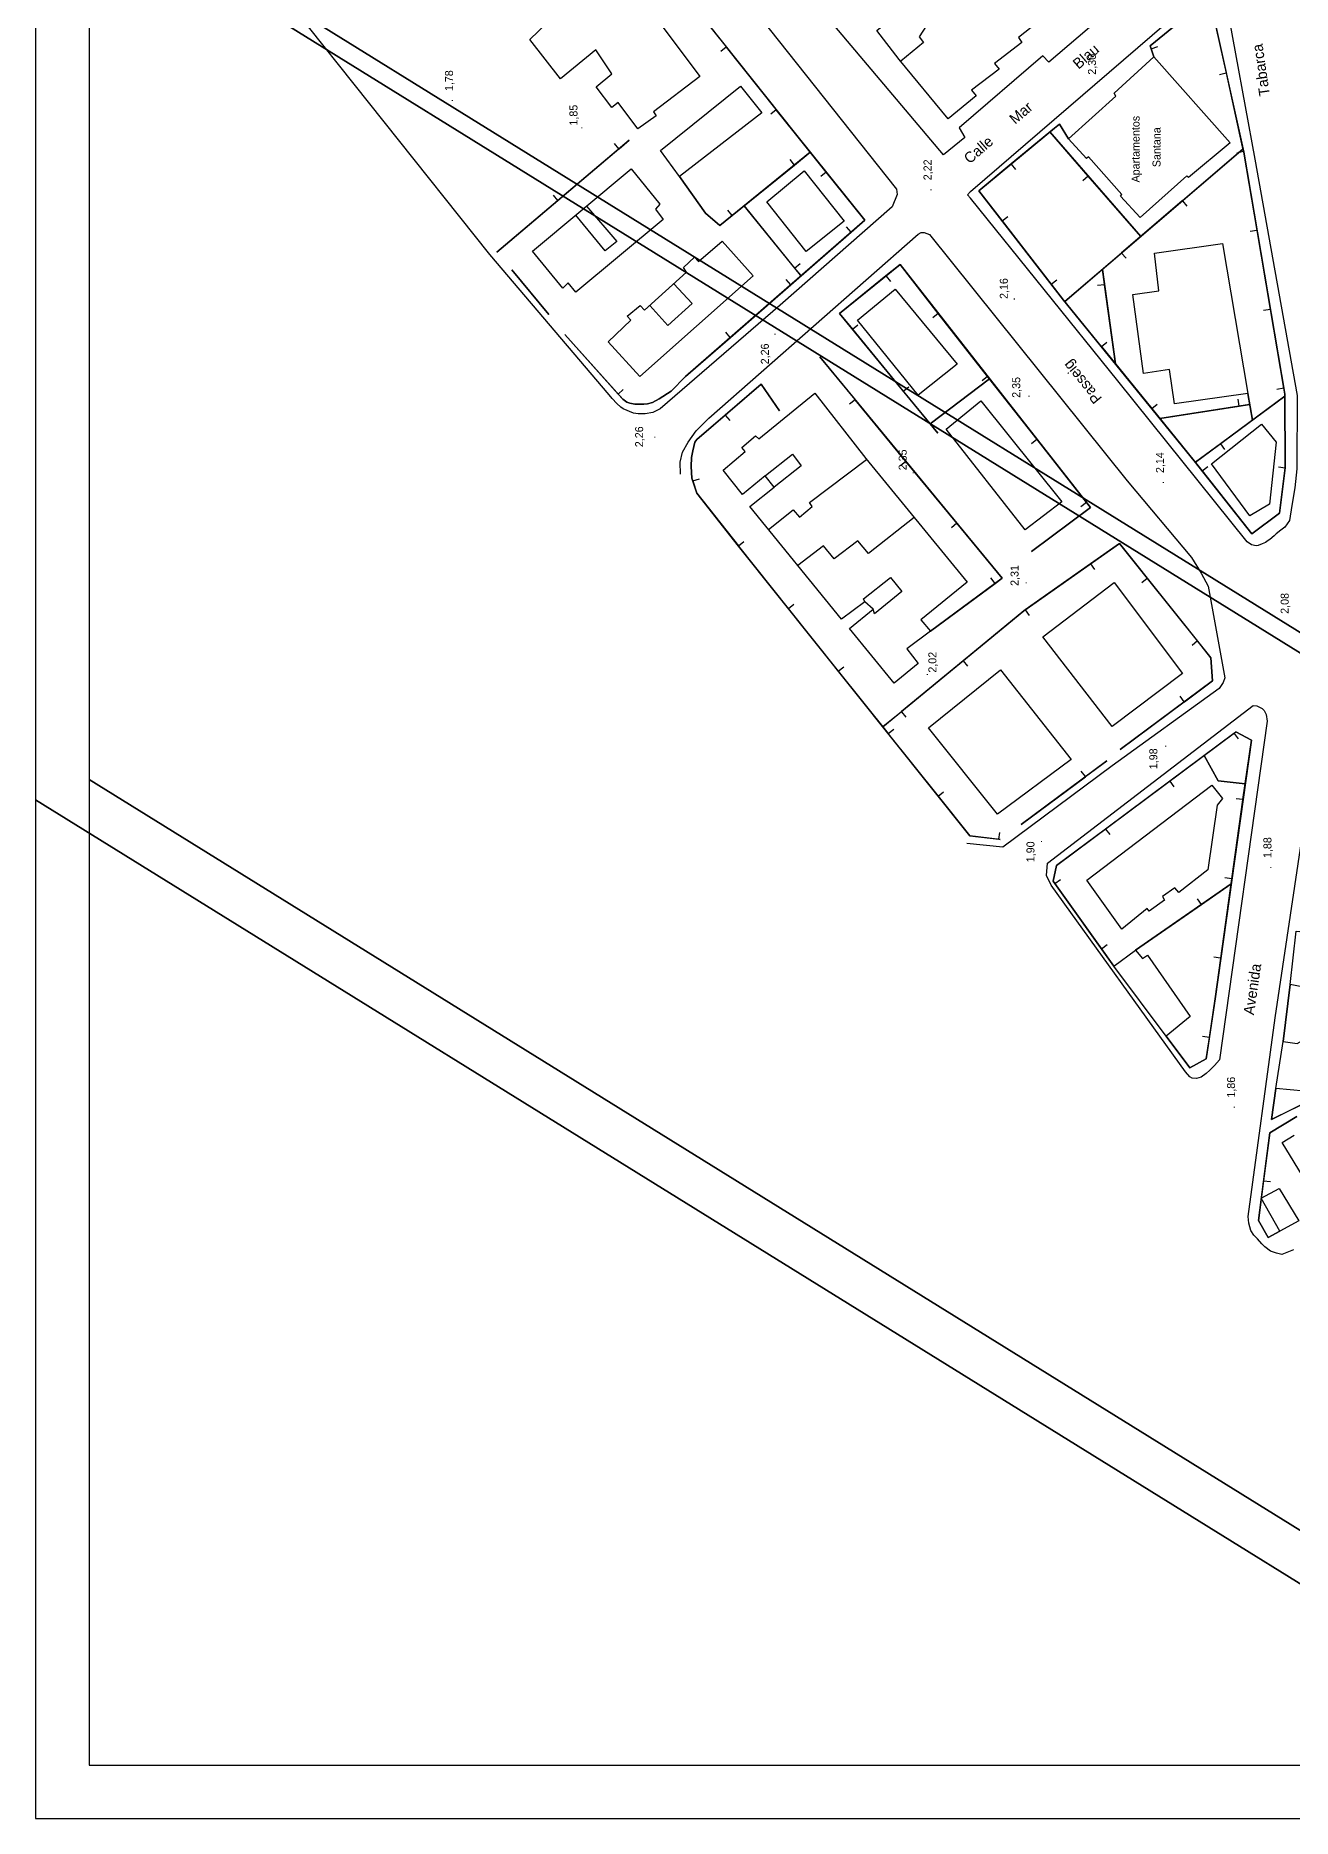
# Model space of a CAD drawing. Extents: x 748454 to 749044, y 4316681 to 4317708.
# Drawn here: x 748454.5 to 748690, y 4316681 to 4317015.2 of the extents above; entities that cross this region are included whole.
import ezdxf

# ---------------------------------------------------------------- set-up
doc = ezdxf.new("R2010")
doc.units = 0
doc.layers.get('0').update_dxf_attribs({"linetype": 'CONTINUOUS'})
for name, color, linetype in [('1', 7, 'CONTINUOUS'), ('11', 7, 'CONTINUOUS'), ('3', 7, 'CONTINUOUS'), ('48', 7, 'CONTINUOUS'), ('50', 7, 'CONTINUOUS'), ('PATTERN_CLASS', 7, 'CONTINUOUS')]:
    doc.layers.add(name, color=color, linetype=linetype)

msp = doc.modelspace()

# ---------------------------------------------------------------- linework, layer by layer
at = {"layer": '1', "color": 0, "linetype": 'CONTINUOUS'}
for p, q in [((748583.95, 4317013.09), (748574.62, 4317024.83)), ((748583.94, 4317013.08), (748582.92, 4317012.27)), ((748593.28, 4317001.34), (748583.95, 4317013.08)), ((748663.56, 4317012.76), (748664.08, 4317011.24)), ((748663.58, 4317012.76), (748664.81, 4317013.18)), ((748677.66, 4317008.15), (748676.39, 4317007.87)), ((748593.27, 4317001.33), (748592.26, 4317000.52)), ((748552.38, 4316984.31), (748563.83, 4316994)), ((748563.83, 4316994.02), (748562.99, 4316995.01)), ((748563.84, 4316994.01), (748565.73, 4316995.61)), ((748651.78, 4316988.88), (748644.58, 4316997.15)), ((748680.8, 4316994.01), (748669.42, 4316984.24)), ((748585.07, 4316981.5), (748596.72, 4316990.95)), ((748596.72, 4316990.96), (748595.9, 4316991.97)), ((748596.73, 4316990.95), (748599.67, 4316993.34)), ((748637.33, 4316991.14), (748638.16, 4316990.14)), ((748680.9, 4316993.49), (748679.63, 4316993.21)), ((748602.65, 4316989.62), (748601.64, 4316988.8)), ((748651.77, 4316988.88), (748650.79, 4316988.02)), ((748661.64, 4316977.57), (748651.79, 4316988.88)), ((748540.93, 4316974.61), (748552.38, 4316984.3)), ((748552.37, 4316984.32), (748551.53, 4316985.31)), ((748669.41, 4316984.24), (748658.03, 4316974.47)), ((748669.42, 4316984.23), (748670.27, 4316983.24)), ((748585.06, 4316981.51), (748584.24, 4316982.52)), ((748587.27, 4316983.28), (748596.74, 4316971.65)), ((748635.66, 4316980.5), (748636.69, 4316981.29)), ((748596.02, 4316968.49), (748607.32, 4316978.35)), ((748607.32, 4316978.36), (748606.47, 4316979.34)), ((748683.4, 4316978.7), (748682.12, 4316978.48)), ((748658.02, 4316974.46), (748647.39, 4316965.34)), ((748658.03, 4316974.45), (748658.88, 4316973.47)), ((748543.73, 4316971.31), (748550.69, 4316962.91)), ((748596.75, 4316971.65), (748597.76, 4316972.47)), ((748654.85, 4316968.53), (748654.45, 4316971.4)), ((748596.01, 4316968.5), (748595.15, 4316969.48)), ((748613.88, 4316970.15), (748614.69, 4316969.13)), ((748644.85, 4316968.63), (748645.88, 4316969.43)), ((748654.83, 4316968.52), (748653.54, 4316968.35)), ((748656.9, 4316953.66), (748654.85, 4316968.52)), ((748685.91, 4316963.9), (748684.62, 4316963.69)), ((748607.61, 4316960.19), (748608.62, 4316961.01)), ((748623.66, 4316963.12), (748622.64, 4316962.32)), ((748632.93, 4316951.32), (748623.68, 4316963.12)), ((748553.67, 4316959.21), (748563.66, 4316948.02)), ((748584.69, 4316958.64), (748583.84, 4316959.62)), ((748607.6, 4316960.18), (748617.11, 4316948.58)), ((748654.25, 4316956.94), (748655.26, 4316957.76)), ((748608.08, 4316946.97), (748601.45, 4316955.02)), ((748654.24, 4316956.93), (748663.7, 4316945.29)), ((748622.14, 4316942.43), (748633.27, 4316950.89)), ((748632.92, 4316951.31), (748631.89, 4316950.51)), ((748642.18, 4316939.51), (748632.93, 4316951.31)), ((748563.67, 4316948.02), (748564.64, 4316948.89)), ((748617.11, 4316948.57), (748623.58, 4316940.67)), ((748617.12, 4316948.58), (748618.13, 4316949.4)), ((748688.61, 4316947.6), (748676.55, 4316938.68)), ((748681.67, 4316948.11), (748682.56, 4316943.13)), ((748688.41, 4316949.11), (748687.13, 4316948.89)), ((748583.75, 4316944.07), (748584.6, 4316943.08)), ((748608.07, 4316946.96), (748607.06, 4316946.13)), ((748617.61, 4316935.38), (748608.08, 4316946.96)), ((748663.72, 4316945.29), (748664.73, 4316946.11)), ((748680.05, 4316945.77), (748679.85, 4316947.06)), ((748642.17, 4316939.5), (748641.15, 4316938.7)), ((748651.44, 4316927.69), (748642.19, 4316939.5)), ((748676.54, 4316938.68), (748671.88, 4316935.23)), ((748676.55, 4316938.67), (748677.32, 4316937.62)), ((748617.6, 4316935.37), (748616.6, 4316934.55)), ((748673.16, 4316933.63), (748674.18, 4316934.43)), ((748688.7, 4316934.12), (748687.41, 4316934.29)), ((748577.69, 4316931.73), (748578.93, 4316932.12)), ((748673.15, 4316933.62), (748682.43, 4316921.84)), ((748651.43, 4316927.69), (748650.41, 4316926.88)), ((748627.14, 4316923.79), (748626.14, 4316922.96)), ((748682.45, 4316921.84), (748683.47, 4316922.64)), ((748586.22, 4316919.55), (748587.24, 4316920.35)), ((748652.2, 4316916.19), (748639.94, 4316907.55)), ((748652.21, 4316916.17), (748652.96, 4316915.11)), ((748634.31, 4316912.51), (748633.53, 4316913.56)), ((748662.85, 4316913.43), (748661.84, 4316912.62)), ((748595.57, 4316907.81), (748604.93, 4316896.09)), ((748595.58, 4316907.82), (748596.6, 4316908.63)), ((748639.94, 4316907.54), (748640.69, 4316906.48)), ((748672.25, 4316901.73), (748671.23, 4316900.91)), ((748628.34, 4316898.02), (748616.77, 4316888.48)), ((748628.35, 4316898.01), (748629.18, 4316897.01)), ((748604.93, 4316896.08), (748614.29, 4316884.36)), ((748604.94, 4316896.09), (748605.96, 4316896.9)), ((748669.79, 4316890.31), (748669.01, 4316891.35)), ((748616.76, 4316888.47), (748613.29, 4316885.61)), ((748616.77, 4316888.46), (748617.6, 4316887.46)), ((748657.74, 4316881.36), (748669.79, 4316890.29)), ((748614.29, 4316884.35), (748623.65, 4316872.63)), ((748614.3, 4316884.36), (748615.32, 4316885.17)), ((748679.09, 4316884.41), (748667.07, 4316875.44)), ((748679.1, 4316884.4), (748679.88, 4316883.36)), ((748651.24, 4316876.3), (748650.46, 4316877.34)), ((748651.24, 4316876.29), (748655.25, 4316879.28)), ((748639.22, 4316867.31), (748651.24, 4316876.28)), ((748667.07, 4316875.43), (748667.85, 4316874.39)), ((748623.67, 4316872.63), (748624.68, 4316873.44)), ((748678.7, 4316857.11), (748680.78, 4316871.97)), ((748680.77, 4316871.98), (748679.48, 4316872.16)), ((748635.05, 4316864.56), (748635.2, 4316865.85)), ((748635.05, 4316864.55), (748635.27, 4316864.52)), ((748655.04, 4316866.46), (748655.81, 4316865.42)), ((748645.54, 4316856.26), (748646.59, 4316857.01)), ((748678.68, 4316857.12), (748677.39, 4316857.3)), ((748673, 4316852.33), (748678.57, 4316856.19)), ((748660.66, 4316843.78), (748672.99, 4316852.32)), ((748672.99, 4316852.34), (748672.25, 4316853.41)), ((748654.24, 4316844.03), (748656.57, 4316840.77)), ((748654.25, 4316844.04), (748655.31, 4316844.8)), ((748676.6, 4316842.26), (748675.31, 4316842.44)), ((748689.62, 4316837.33), (748688.31, 4316826.64)), ((748674.48, 4316827.4), (748673.19, 4316827.59)), ((748684.66, 4316800.53), (748685.95, 4316800.37))]:
    msp.add_line(p, q, dxfattribs=at)
for points in [[(748616.37, 4317010.76), (748612.17, 4317016.16), (748654.54, 4317050.46), (748661.3, 4317041.83), (748655.01, 4317036.52), (748656.82, 4317033.93), (748652.04, 4317030.03), (748652.65, 4317029.12), (748647.51, 4317025.05), (748648.2, 4317024.13), (748642.99, 4317019.99), (748643.8, 4317018.86), (748638.7, 4317014.87), (748639.35, 4317013.92), (748634.23, 4317009.99), (748635.11, 4317008.92), (748629.93, 4317004.97), (748630.76, 4317003.9), (748625.55, 4316999.59), (748616.37, 4317010.76)], [(748579.01, 4317007.55), (748570.32, 4317000.93), (748570.81, 4317000.2), (748567.38, 4316997.76), (748563.67, 4317002.68), (748562.46, 4317001.74), (748559.55, 4317005.6), (748562.51, 4317008.05), (748559.52, 4317012.54), (748552.86, 4317007.1), (748547.1, 4317014.49), (748550.44, 4317017.69), (748550.07, 4317018.79), (748562.95, 4317029.04), (748579.01, 4317007.55)], [(748674.52, 4317022.45), (748663.37, 4317013.33), (748663.56, 4317012.77)], [(748680.91, 4316993.5), (748677.68, 4317008.15), (748674.52, 4317022.45)], [(748664.08, 4317011.24), (748678.41, 4316995.12), (748670.58, 4316988.61), (748670.23, 4316988.94), (748661.52, 4316981.13), (748657.81, 4316985.14), (748658.1, 4316985.41), (748651.84, 4316992.49), (748651.48, 4316992.2), (748648.08, 4316995.84), (748656.95, 4317003.88), (748656.61, 4317004.42), (748664.08, 4317011.24)], [(748575.17, 4316988.83), (748571.59, 4316993.66), (748586.62, 4317005.73), (748590.61, 4317000.74), (748575.17, 4316988.83)], [(748607.33, 4316978.35), (748609.92, 4316980.61), (748602.67, 4316989.62), (748596.89, 4316996.8), (748593.29, 4317001.33)], [(748648.08, 4316995.84), (748646.41, 4316998.62), (748645.46, 4316997.88), (748637.33, 4316991.15)], [(748637.32, 4316991.15), (748631.27, 4316986.14), (748635.64, 4316980.49)], [(748683.42, 4316978.7), (748680.94, 4316993.36), (748680.91, 4316993.49)], [(748566.09, 4316990.23), (748571.47, 4316983.6), (748570.66, 4316982.67), (748572.08, 4316980.77), (748555.73, 4316967.1), (748554.31, 4316968.85), (748553.3, 4316967.9), (748547.65, 4316974.82), (748566.09, 4316990.23)], [(748575.17, 4316988.83), (748580.06, 4316981.9), (748582.74, 4316979.61), (748585.06, 4316981.5)], [(748606.06, 4316980.44), (748598.89, 4316974.74), (748591.57, 4316984.06), (748598.56, 4316989.88), (748606.06, 4316980.44)], [(748635.65, 4316980.49), (748644.84, 4316968.63), (748647.17, 4316965.62), (748654.23, 4316956.93)], [(748688.42, 4316949.11), (748685.92, 4316963.9), (748683.42, 4316978.69)], [(748583.15, 4316976.71), (748589.01, 4316970.19), (748567.72, 4316951.32), (748561.8, 4316957.82), (748566.02, 4316961.86), (748565.37, 4316962.6), (748567.77, 4316964.65), (748568.63, 4316963.77), (748576.47, 4316970.86), (748575.9, 4316971.73), (748578, 4316973.7), (748578.72, 4316972.89), (748583.15, 4316976.71)], [(748676.95, 4316976.24), (748681.67, 4316948.11), (748667.92, 4316946.19), (748667.03, 4316952.64), (748662.15, 4316951.85), (748660.12, 4316966.69), (748665.03, 4316967.36), (748664.2, 4316974.43), (748676.95, 4316976.24)], [(748596.74, 4316971.64), (748597.84, 4316970.29), (748597.96, 4316970.19)], [(748623.67, 4316963.13), (748616.5, 4316972.28), (748613.87, 4316970.16), (748605.17, 4316963.15), (748607.6, 4316960.19)], [(748573.61, 4316948.54), (748576.27, 4316951.28), (748584.7, 4316958.63), (748596.01, 4316968.49)], [(748627.19, 4316953.6), (748619.91, 4316947.8), (748608.53, 4316961.89), (748615.62, 4316967.67), (748627.19, 4316953.6)], [(748563.66, 4316948.01), (748564.52, 4316947.05), (748565.29, 4316946.5), (748565.87, 4316946.31), (748566.78, 4316946.13), (748567.54, 4316946.11), (748568.5, 4316946.1), (748569.18, 4316946.16), (748570.1, 4316946.45), (748571.38, 4316947.15), (748573.61, 4316948.54)], [(748593.9, 4316944.85), (748590.49, 4316949.9), (748583.74, 4316944.08), (748578.44, 4316939.51), (748578.07, 4316938.99), (748577.65, 4316937.37), (748577.43, 4316936.15), (748577.36, 4316934.45), (748577.51, 4316932.26), (748577.68, 4316931.73)], [(748629.11, 4316912.76), (748620.39, 4316905.67), (748622.24, 4316903.59), (748617.78, 4316900.28), (748619.92, 4316897.48), (748615.42, 4316893.81), (748607.01, 4316904.05), (748611.46, 4316907.68), (748609.9, 4316909.06), (748605.55, 4316905.81), (748588.33, 4316926.95), (748592.91, 4316930.57), (748591.25, 4316932.7), (748586.98, 4316929.21), (748583.34, 4316933.72), (748587.5, 4316937.22), (748586.85, 4316937.99), (748589.42, 4316940.18), (748590.02, 4316939.63), (748600.52, 4316948.19), (748610.09, 4316935.95), (748629.11, 4316912.76)], [(748688.71, 4316934.12), (748688.72, 4316934.2), (748688.61, 4316947.99), (748688.42, 4316949.1)], [(748625.18, 4316941.41), (748631.65, 4316946.77), (748646.84, 4316927.84), (748639.93, 4316922.55), (748625.18, 4316941.41)], [(748663.71, 4316945.28), (748671.64, 4316935.53), (748673.14, 4316933.62)], [(748665.23, 4316943.41), (748680.05, 4316945.76), (748682.03, 4316946.07)], [(748674.87, 4316934.96), (748684.24, 4316942.36), (748687, 4316938.99), (748685.76, 4316927.38), (748682.08, 4316925.17), (748674.87, 4316934.96)], [(748622.24, 4316903.59), (748634.31, 4316912.5), (748635.64, 4316913.48), (748627.15, 4316923.79), (748617.62, 4316935.38)], [(748682.44, 4316921.83), (748682.46, 4316921.8), (748687.62, 4316925.67), (748688.71, 4316934.11)], [(748577.68, 4316931.72), (748578.39, 4316929.44), (748586.2, 4316919.54)], [(748641.12, 4316918.51), (748652.19, 4316926.74), (748651.45, 4316927.69)], [(748586.21, 4316919.54), (748586.22, 4316919.52), (748595.56, 4316907.82)], [(748662.87, 4316913.44), (748657.61, 4316919.99), (748652.21, 4316916.19)], [(748656.63, 4316912.66), (748669.44, 4316895.66), (748656.25, 4316885.67), (748643.26, 4316902.51), (748656.63, 4316912.66)], [(748669.8, 4316890.3), (748675.1, 4316894.23), (748674.78, 4316898.59), (748672.26, 4316901.73), (748662.87, 4316913.43)], [(748639.93, 4316907.55), (748639.69, 4316907.38), (748628.35, 4316898.03)], [(748635.35, 4316896.34), (748648.55, 4316879.51), (748634.78, 4316869.25), (748621.84, 4316885.42), (748635.35, 4316896.34)], [(748680.78, 4316871.98), (748682.35, 4316883.16), (748679.44, 4316884.67), (748679.1, 4316884.41)], [(748673.48, 4316880.23), (748676.15, 4316875.5), (748681.19, 4316874.92)], [(748667.06, 4316875.44), (748655.03, 4316866.47), (748645.84, 4316859.62), (748645.2, 4316856.7), (748645.52, 4316856.25), (748654.24, 4316844.04)], [(748674.95, 4316874.72), (748676.97, 4316872.18), (748675.93, 4316870.97), (748674.22, 4316858.81), (748668.77, 4316854.58), (748668.04, 4316855.46), (748665.7, 4316853.83), (748666.1, 4316853.14), (748663.22, 4316851.09), (748662.81, 4316851.57), (748658.09, 4316847.7), (748651.49, 4316856.87), (748674.95, 4316874.72)], [(748623.66, 4316872.62), (748629.59, 4316865.19), (748635.04, 4316864.55)], [(748674.49, 4316827.4), (748675.54, 4316834.62), (748676.61, 4316842.25), (748678.69, 4316857.11)], [(748705.67, 4316833.94), (748699.75, 4316829.91), (748694.61, 4316836.31), (748689.62, 4316837.33), (748690.75, 4316847.33), (748696.3, 4316846.82), (748705.67, 4316833.94)], [(748670.89, 4316831.34), (748666.4, 4316827.67), (748656.57, 4316840.77), (748660.66, 4316843.78), (748661.95, 4316842.2), (748662.89, 4316842.82), (748670.89, 4316831.34)], [(748666.4, 4316827.67), (748670.81, 4316821.7), (748673.91, 4316823.38), (748674.49, 4316827.39)], [(748707.35, 4316826.02), (748692.3, 4316817.33), (748686.92, 4316817.84), (748688.31, 4316826.64), (748690.97, 4316826.24), (748696.59, 4316829.44), (748698.65, 4316826.24), (748704.91, 4316829.97), (748707.35, 4316826.02)], [(748686.92, 4316817.84), (748686.12, 4316812.03), (748694.32, 4316816.05)], [(748690.9, 4316812.57), (748685.79, 4316809.52), (748684.65, 4316800.54), (748683.7, 4316793.08), (748685.51, 4316789.89), (748687.68, 4316791.08)], [(748695.56, 4316795.51), (748688.12, 4316807.71), (748690.38, 4316809.07)], [(748691.24, 4316793.02), (748687.68, 4316791.08), (748684.21, 4316797.27), (748687.59, 4316799.05), (748691.24, 4316793.02)]]:
    msp.add_lwpolyline(points, dxfattribs=at)
at = {"layer": '11', "color": 0, "linetype": 'CONTINUOUS'}
msp.add_line((748689.95, 4316927.13), (748689.5, 4316924.3), dxfattribs=at)
for points in [[(748672.76, 4317034.47), (748644.41, 4317010.23), (748643.3, 4317011.41), (748627.57, 4316997.92), (748628.64, 4316996.12), (748624.65, 4316992.87), (748595.5, 4317027.51), (748613.45, 4317042.06), (748645.99, 4317067.89), (748640.65, 4317074.02), (748591.8, 4317034.45), (748591.2, 4317034.21), (748590.4, 4317034.36), (748549.6, 4317085.3), (748549.29, 4317085.99), (748549.63, 4317086.6), (748584.69, 4317131.72), (748580.29, 4317134.83)], [(748500, 4317046.7), (748510.04, 4317054.29), (748542.02, 4317078.69), (748542.57, 4317078.51), (748553.04, 4317065.75), (748591.95, 4317016.46), (748615.84, 4316986.43), (748615.94, 4316985.41), (748615.05, 4316983.11), (748594.03, 4316964.66), (748571.57, 4316945.27)], [(748689.5, 4316924.3), (748688.61, 4316923.06), (748687.9, 4316922.5), (748686.98, 4316921.81), (748686.61, 4316921.46), (748685.8, 4316920.75), (748685.49, 4316920.55), (748685.01, 4316920.19), (748684.41, 4316919.92), (748683.63, 4316919.61), (748683.25, 4316919.58), (748682.4, 4316919.78), (748681.55, 4316920.3), (748657.3, 4316950.47), (748629.73, 4316984.76), (748629.18, 4316985.39), (748629.71, 4316986.01), (748674.1, 4317024.23)], [(748571.57, 4316945.27), (748570.15, 4316944.56), (748568.72, 4316944.28), (748567.4, 4316944.33), (748566.54, 4316944.46), (748564.59, 4316945.27), (748564.17, 4316945.58), (748563.45, 4316946.26), (748562.57, 4316947.16), (748561.96, 4316947.9), (748539.62, 4316974.21), (748500, 4317023.98)], [(748677.54, 4317021.69), (748683.01, 4316992.05), (748690.93, 4316947.77), (748690.88, 4316933.99), (748690.51, 4316930.42), (748689.95, 4316927.13)], [(748575.37, 4316932.98), (748575.29, 4316935.28), (748575.73, 4316937.11), (748576.82, 4316938.98), (748578.28, 4316941.15), (748579.4, 4316942.23), (748580.66, 4316943.52), (748619.91, 4316978.01), (748620.45, 4316978.3), (748621.02, 4316978.3), (748622.05, 4316977.94), (748659.1, 4316931.78), (748671.16, 4316917.4), (748672.94, 4316914.46), (748674.25, 4316912.03), (748677.41, 4316894.82), (748677.1, 4316893.92), (748676.29, 4316892.8), (748656.26, 4316878.32), (748635.77, 4316863.1), (748629.04, 4316863.79)], [(748644.85, 4316855.93), (748643.94, 4316857.74), (748644.12, 4316860.07), (748682.71, 4316889.62), (748683.39, 4316889.55), (748684.39, 4316889.09), (748684.73, 4316888.71), (748685.15, 4316887.95), (748685.31, 4316886.67), (748676.37, 4316823.2), (748675.42, 4316822.16), (748674.57, 4316821.26), (748673.87, 4316820.65), (748672.93, 4316819.98), (748672.07, 4316819.68), (748671.27, 4316819.75), (748670.85, 4316820.02), (748670.04, 4316820.95), (748644.85, 4316855.93)], [(748690.26, 4316787.58), (748688.04, 4316786.72), (748687.07, 4316786.97), (748685.94, 4316787.35), (748684.87, 4316788.16), (748684.34, 4316788.73), (748683.5, 4316789.63), (748682.83, 4316790.36), (748682.23, 4316791.23), (748681.86, 4316792.61), (748681.74, 4316793.84), (748686.83, 4316831.07), (748694.83, 4316884.64)]]:
    msp.add_lwpolyline(points, dxfattribs=at)
at = {"layer": '3', "color": 0, "linetype": 'CONTINUOUS'}
for points in [[(748625.69, 4317023.73), (748620.07, 4317015.01), (748620.88, 4317013.93), (748616.66, 4317010.41)], [(748557.75, 4316983.26), (748563.45, 4316976.63), (748561.23, 4316974.88), (748555.72, 4316981.56)], [(748574.08, 4316968.7), (748577.57, 4316964.99), (748573, 4316960.87), (748569.59, 4316964.64)], [(748591.26, 4316932.76), (748596.34, 4316936.75), (748597.95, 4316934.55), (748592.91, 4316930.57)], [(748591.83, 4316922.65), (748596.5, 4316926.34), (748597.64, 4316924.93), (748600.01, 4316926.96), (748599.53, 4316927.66), (748610.23, 4316935.77)], [(748619.15, 4316924.9), (748610.62, 4316918.1), (748608.61, 4316920.49), (748604.13, 4316917.12), (748602.16, 4316919.55), (748597.36, 4316915.86)], [(748609.9, 4316909.06), (748609.67, 4316909.62), (748614.71, 4316913.63), (748616.82, 4316911), (748611.71, 4316906.84), (748611.46, 4316907.68)]]:
    msp.add_lwpolyline(points, dxfattribs=at)
at = {"layer": 'PATTERN_CLASS', "color": 0, "linetype": 'CONTINUOUS'}
for p, q in [((748565.73, 4316995.61), (748540.93, 4316974.61)), ((748644.58, 4316997.15), (748661.64, 4316977.57)), ((748647.39, 4316965.34), (748680.8, 4316994.01)), ((748550.69, 4316962.91), (748543.73, 4316971.31)), ((748654.45, 4316971.4), (748656.9, 4316953.66)), ((748633.27, 4316950.89), (748622.14, 4316942.43)), ((748671.88, 4316935.23), (748688.61, 4316947.6)), ((748682.56, 4316943.13), (748681.67, 4316948.11)), ((748682.03, 4316946.07), (748665.23, 4316943.41)), ((748655.25, 4316879.28), (748639.22, 4316867.31)), ((748678.57, 4316856.19), (748660.66, 4316843.78)), ((748688.31, 4316826.64), (748689.62, 4316837.33))]:
    msp.add_line(p, q, dxfattribs=at)
for points in [[(748555.78, 4317048.51), (748569.52, 4317031.25), (748596.89, 4316996.8), (748609.92, 4316980.61), (748576.27, 4316951.28), (748573.61, 4316948.54)], [(748674.52, 4317022.45), (748680.94, 4316993.36), (748688.61, 4316947.99), (748688.72, 4316934.2), (748687.62, 4316925.67), (748682.46, 4316921.8), (748671.64, 4316935.53), (748647.17, 4316965.62), (748631.27, 4316986.14), (748645.46, 4316997.88), (748646.41, 4316998.62), (748648.08, 4316995.84)], [(748664.08, 4317011.24), (748663.37, 4317013.33), (748674.52, 4317022.45)], [(748599.67, 4316993.34), (748582.74, 4316979.61), (748580.06, 4316981.9), (748575.17, 4316988.83)], [(748597.96, 4316970.19), (748597.84, 4316970.29), (748587.27, 4316983.28)], [(748623.58, 4316940.67), (748605.17, 4316963.15), (748616.5, 4316972.28), (748652.19, 4316926.74), (748641.12, 4316918.51)], [(748573.61, 4316948.54), (748571.38, 4316947.15), (748570.1, 4316946.45), (748569.18, 4316946.16), (748568.5, 4316946.1), (748567.54, 4316946.11), (748566.78, 4316946.13), (748565.87, 4316946.31), (748565.29, 4316946.5), (748564.52, 4316947.05), (748553.67, 4316959.21)], [(748601.45, 4316955.02), (748635.64, 4316913.48), (748622.24, 4316903.59)], [(748635.27, 4316864.52), (748629.59, 4316865.19), (748586.22, 4316919.52), (748578.39, 4316929.44), (748577.51, 4316932.26), (748577.36, 4316934.45), (748577.43, 4316936.15), (748577.65, 4316937.37), (748578.07, 4316938.99), (748578.44, 4316939.51), (748590.49, 4316949.9), (748593.9, 4316944.85)], [(748613.29, 4316885.61), (748639.69, 4316907.38), (748657.61, 4316919.99), (748674.78, 4316898.59), (748675.1, 4316894.23), (748657.74, 4316881.36)], [(748656.57, 4316840.77), (748645.2, 4316856.7), (748645.84, 4316859.62), (748679.44, 4316884.67), (748682.35, 4316883.16), (748675.54, 4316834.62), (748673.91, 4316823.38), (748670.81, 4316821.7), (748666.4, 4316827.67)], [(748681.19, 4316874.92), (748676.15, 4316875.5), (748673.48, 4316880.23)], [(748701.36, 4316819.5), (748686.12, 4316812.03), (748686.92, 4316817.84)], [(748687.68, 4316791.08), (748685.51, 4316789.89), (748683.7, 4316793.08), (748685.79, 4316809.52), (748690.9, 4316812.57)]]:
    msp.add_lwpolyline(points, dxfattribs=at)

# ---------------------------------------------------------------- texts
at = {"layer": '48', "color": 0, "linetype": 'CONTINUOUS'}
for s, p in [(' 2,30', (748653.23, 4317007.33)), (' 1,78', (748532.73, 4317004.26)), ('.', (748649.89, 4317009.61)), ('.', (748532.73, 4317002.76)), (' 1,85', (748556.05, 4316997.8)), ('.', (748556.99, 4316997.66)), (' 2,22', (748622.41, 4316987.54)), ('.', (748622.41, 4316986.04)), (' 2,16', (748636.71, 4316965.29)), ('.', (748638.04, 4316965.56)), (' 2,26', (748591.92, 4316953.04)), ('.', (748593.18, 4316958.97)), (' 2,35', (748639.03, 4316946.76)), ('.', (748640.81, 4316947.36)), (' 2,26', (748568.36, 4316937.5)), ('.', (748570.67, 4316939.66)), (' 2,35', (748617.75, 4316933.17)), (' 2,14', (748665.97, 4316932.65)), ('.', (748619.08, 4316932.99)), ('.', (748665.97, 4316931.15)), (' 2,31', (748638.72, 4316911.5)), ('.', (748640.27, 4316912.33)), (' 2,08', (748689.35, 4316906.26)), (' 2,02', (748623.32, 4316895.23)), ('.', (748621.76, 4316895.17)), (' 1,98', (748664.73, 4316877.13)), ('.', (748666.41, 4316881.75)), (' 1,90', (748641.7, 4316859.69)), ('.', (748643.14, 4316863.83)), (' 1,88', (748686.12, 4316860.48)), ('.', (748686.12, 4316858.98)), (' 1,86', (748679.3, 4316815.56)), ('.', (748679.3, 4316814.06))]:
    msp.add_text(s, height=1.5, rotation=90, dxfattribs=at).set_placement(p)
at = {"layer": '50', "color": 0, "linetype": 'CONTINUOUS'}
for s, height, rotation, p in [('Calle       Mar               Blau', 2, 40.9851, (748629.56, 4316991.07)), ('Tabarca', 2, 98.2922, (748685.84, 4317004.06)), ('Apartamentos', 1.5, 90, (748661.4, 4316987.69)), ('Santana', 1.5, 90, (748665.33, 4316990.56)), ('Passeig', 2, 129.2945, (748654.46, 4316947.23)), ('Avenida', 2, 81.7939, (748682.83, 4316831.52))]:
    msp.add_text(s, height=height, rotation=rotation, dxfattribs=at).set_placement(p)

# ---------------------------------------------------------------- meshes
at = {"color": 0, "linetype": 'CONTINUOUS'}
mesh = msp.add_polyface(dxfattribs=at)
corners = [(748454.5, 4316681), (748454.5, 4316681), (748454.5, 4316871.96), (748762.5, 4316681), (748454.5, 4317046.49), (749044, 4316681), (748454.5, 4317707.5), (749044, 4317342.01), (749044, 4317707.5)]
mesh.append_faces([[corners[k] for k in face] for face in [(0, 1, 3, 2), (2, 3, 5, 4), (4, 5, 7, 6), (6, 7, 8, 8)]], dxfattribs={"vtx0": -1, "vtx2": -1, "color": 0})
mesh = msp.add_polyface(dxfattribs=at)
corners = [(748464.5, 4316691), (748464.5, 4316691), (748464.5, 4316875.76), (748762.5, 4316691), (748464.5, 4317044.09), (749034, 4316691), (748464.5, 4317511), (749034, 4317157.91), (748762.5, 4317511), (749034, 4317342.67), (749034, 4317511)]
mesh.append_faces([[corners[k] for k in face] for face in [(0, 1, 3, 2), (2, 3, 5, 4), (4, 5, 7, 6), (6, 7, 9, 8), (8, 9, 10, 10)]], dxfattribs={"vtx0": -1, "vtx2": -1, "color": 0})

doc.saveas('drawing.dxf')
